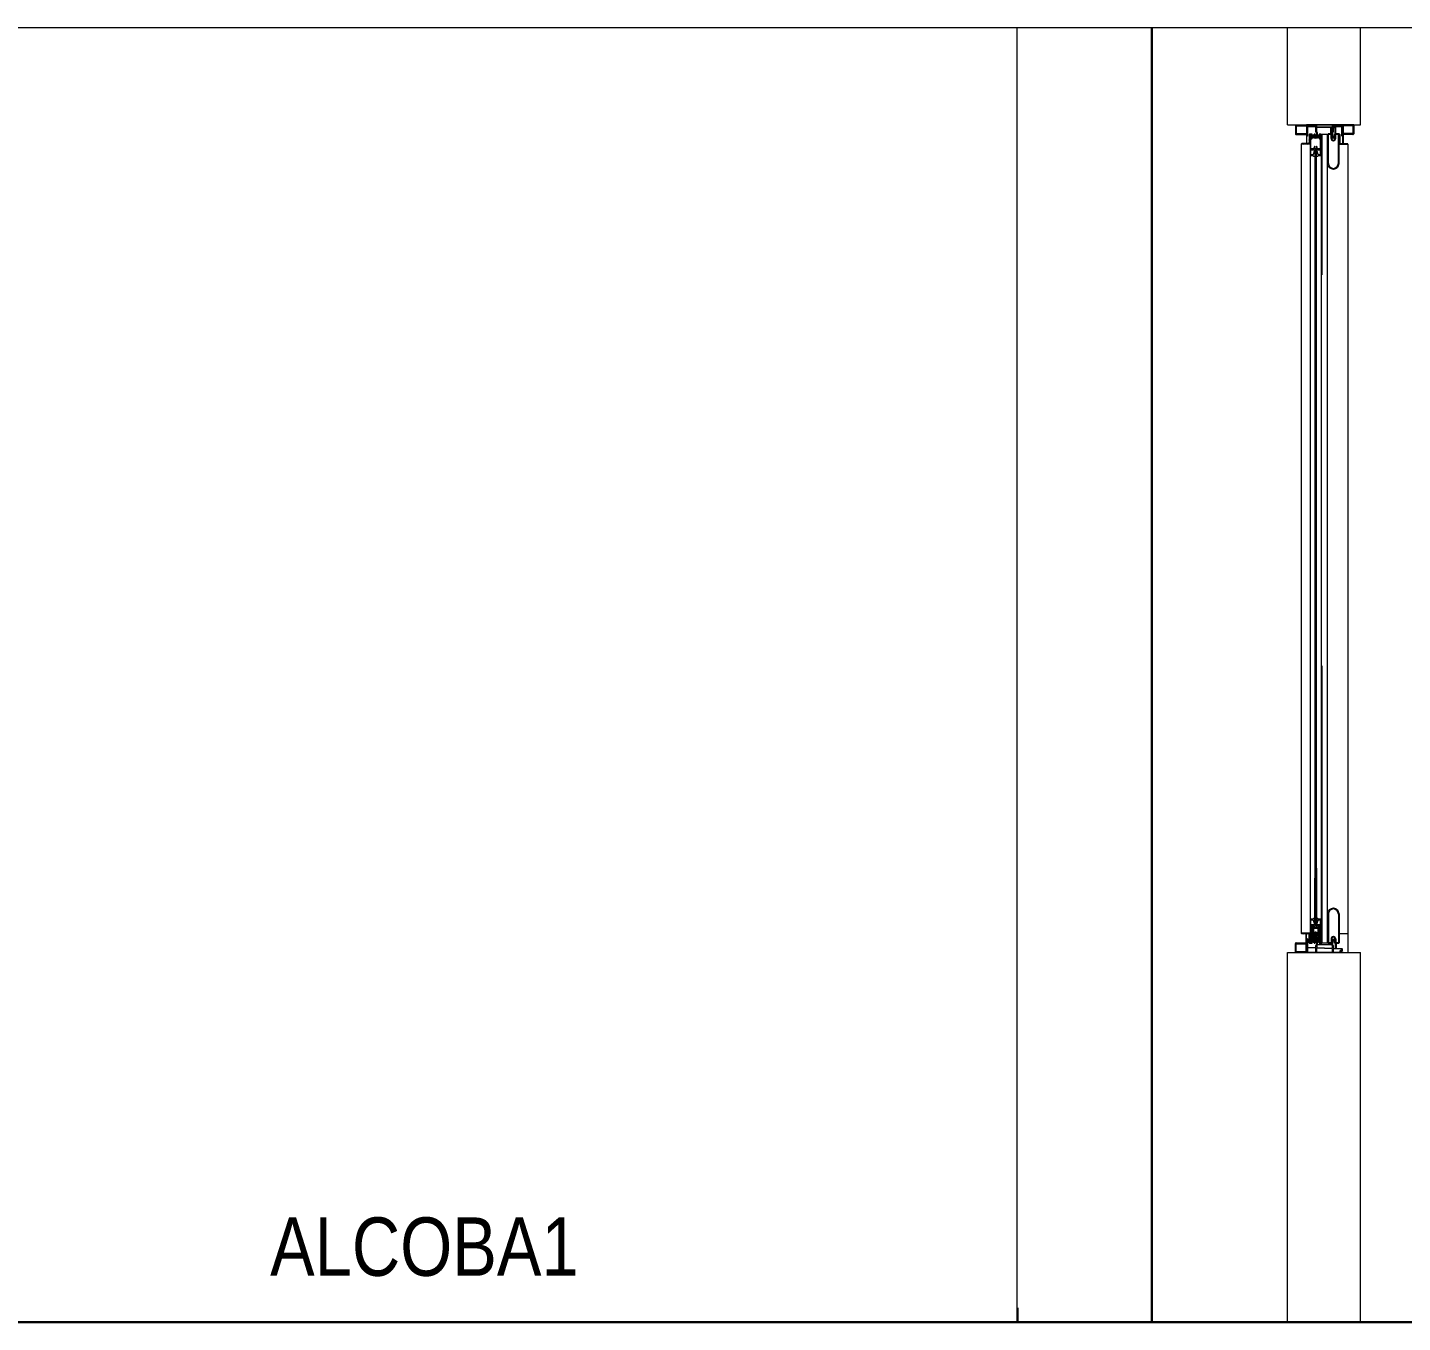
# Model space of a CAD drawing. Extents: x 1270 to 1442, y 932 to 1016.
# Drawn here: x 1431.143 to 1433.969, y 987.432 to 990.092 of the extents above; entities that cross this region are included whole.
import ezdxf

# ---------------------------------------------------------------- set-up
doc = ezdxf.new("R2010")
doc.units = 0
doc.header["$MEASUREMENT"] = 0
doc.layers.add('arquitecturapasito', color=252, linetype='Continuous', lineweight=5)
doc.layers.add('ventanas', color=4, linetype='Continuous', lineweight=9)
for name, color, linetype in [('GUIATAPA', 7, 'Continuous'), ('REFEREN', 1, 'Continuous'), ('VIDRIOS', 4, 'Continuous')]:
    doc.layers.add(name, color=color, linetype=linetype)
doc.styles.add('MtXpl_Arial_Narrow', font='')
doc.styles.get('MtXpl_Arial_Narrow').set_extended_font_data('Arial Narrow')

msp = doc.modelspace()

# ---------------------------------------------------------------- linework, layer by layer
at = {"layer": 'arquitecturapasito', "color": 252}
for p, q in [((1422.6173, 990.0923), (1436.951, 990.0923)), ((1433.1771, 987.4323), (1433.1771, 990.0923)), ((1433.4529, 987.4323), (1433.4529, 990.0923)), ((1433.455, 987.4323), (1433.455, 990.0923)), ((1433.7323, 989.8923), (1433.7323, 990.0923)), ((1433.8823, 989.8923), (1433.8823, 990.0923)), ((1433.7323, 989.8923), (1433.8823, 989.8923)), ((1433.7323, 987.4323), (1433.7323, 988.1923)), ((1433.7323, 988.1923), (1433.8823, 988.1923)), ((1433.8823, 987.4323), (1433.8823, 988.1923)), ((1433.1792, 987.4323), (1433.1792, 987.4623)), ((1422.598, 987.434), (1433.8362, 987.434)), ((1422.598, 987.434), (1436.9443, 987.434)), ((1422.7267, 987.4323), (1436.951, 987.4323))]:
    msp.add_line(p, q, dxfattribs=at)
at = {"layer": 'GUIATAPA'}
for p, q in [((1433.8158, 989.8132), (1433.8158, 989.8733)), ((1433.8226, 989.8733), (1433.8158, 989.8733)), ((1433.8226, 989.8644), (1433.8226, 989.8733)), ((1433.8376, 989.8733), (1433.8309, 989.8733)), ((1433.8309, 989.8644), (1433.8309, 989.8733)), ((1433.8376, 989.8132), (1433.8376, 989.8733)), ((1433.8158, 988.2714), (1433.8158, 988.2113)), ((1433.8376, 988.2714), (1433.8376, 988.2113)), ((1433.8226, 988.2201), (1433.8226, 988.2113)), ((1433.8309, 988.2201), (1433.8309, 988.2113)), ((1433.8226, 988.2113), (1433.8158, 988.2113)), ((1433.8376, 988.2113), (1433.8309, 988.2113))]:
    msp.add_line(p, q, dxfattribs=at)
for centre, radius, start, end in [((1433.8267, 989.8644), 0.00415, 180, 0), ((1433.8267, 989.8132), 0.0109, 180, 0), ((1433.8267, 988.2714), 0.0109, 0, 180), ((1433.8267, 988.2201), 0.00415, 0, 180)]:
    msp.add_arc(centre, radius, start, end, dxfattribs=at)
at = {"layer": 'REFEREN'}
for p, q in [((1433.7809, 989.872), (1433.7809, 989.8651)), ((1433.7817, 989.872), (1433.7809, 989.872)), ((1433.7809, 989.8651), (1433.7817, 989.8651)), ((1433.7817, 989.8651), (1433.7817, 989.872)), ((1433.7988, 989.8651), (1433.7988, 989.872)), ((1433.7988, 989.872), (1433.7996, 989.872)), ((1433.7996, 989.8651), (1433.7988, 989.8651)), ((1433.7996, 989.872), (1433.7996, 989.8651)), ((1433.7809, 988.2195), (1433.7809, 988.2126)), ((1433.7817, 988.2195), (1433.7809, 988.2195)), ((1433.7817, 988.2126), (1433.7817, 988.2195)), ((1433.7988, 988.2126), (1433.7988, 988.2195)), ((1433.7988, 988.2195), (1433.7996, 988.2195)), ((1433.7996, 988.2195), (1433.7996, 988.2126)), ((1433.7809, 988.2126), (1433.7817, 988.2126)), ((1433.7996, 988.2126), (1433.7988, 988.2126))]:
    msp.add_line(p, q, dxfattribs=at)
for centre, radius, start, end in [((1433.7841, 989.8765), 0.00597, 246.6273, 303.8996), ((1433.7841, 989.8763), 0.00597, 246.6273, 303.8996), ((1433.7841, 989.8759), 0.00597, 246.6273, 303.8996), ((1433.7842, 989.8796), 0.00977, 254.835, 288.7448), ((1433.7842, 989.8817), 0.0122, 258.1832, 285.2584), ((1433.7838, 989.8849), 0.0155, 262.2061, 283.141), ((1433.7844, 989.8907), 0.0216, 262.7637, 277.9281), ((1433.7847, 989.9351), 0.0663, 267.4255, 272.3498), ((1433.8173, 992.0041), 2.1358, 269.0443, 269.197), ((1433.7837, 989.802), 0.0663, 86.7939, 91.7169), ((1433.7841, 989.8462), 0.0218, 81.2955, 96.1858), ((1433.7836, 989.8524), 0.0153, 75.5606, 96.9965), ((1433.7842, 989.8596), 0.00798, 66.1874, 108.0388), ((1433.7841, 989.8574), 0.00979, 70.4331, 104.2887), ((1433.7841, 989.8611), 0.00597, 56.1004, 113.3727), ((1433.7841, 989.8609), 0.00597, 56.1004, 113.3727), ((1433.7841, 989.8606), 0.00597, 56.1004, 113.3727), ((1433.7964, 989.8765), 0.00597, 236.1004, 293.3727), ((1433.7964, 989.8763), 0.00597, 236.1004, 293.3727), ((1433.7964, 989.8759), 0.00597, 236.1004, 293.3727), ((1433.7962, 989.8796), 0.00977, 251.2552, 285.165), ((1433.7963, 989.8817), 0.0122, 254.7416, 281.8168), ((1433.7967, 989.8849), 0.0155, 256.859, 277.7939), ((1433.7961, 989.8907), 0.0216, 262.0719, 277.2363), ((1433.7958, 989.9351), 0.0663, 267.6502, 272.5745), ((1433.7632, 992.0041), 2.1358, 270.803, 270.9557), ((1433.7968, 989.802), 0.0663, 88.2831, 93.2061), ((1433.7964, 989.8462), 0.0218, 83.8142, 98.7045), ((1433.7969, 989.8524), 0.0153, 83.0035, 104.4394), ((1433.7963, 989.8596), 0.00798, 71.9612, 113.8126), ((1433.7964, 989.8574), 0.00979, 75.7113, 109.5669), ((1433.7964, 989.8611), 0.00597, 66.6273, 123.8996), ((1433.7964, 989.8609), 0.00597, 66.6273, 123.8996), ((1433.7964, 989.8606), 0.00597, 66.6273, 123.8996), ((1433.7841, 988.224), 0.00597, 246.6273, 303.8996), ((1433.7841, 988.2238), 0.00597, 246.6273, 303.8996), ((1433.7841, 988.2234), 0.00597, 246.6273, 303.8996), ((1433.7842, 988.2271), 0.00977, 254.835, 288.7448), ((1433.7842, 988.2292), 0.0122, 258.1832, 285.2584), ((1433.7838, 988.2324), 0.0155, 262.2061, 283.141), ((1433.7844, 988.2382), 0.0216, 262.7637, 277.9281), ((1433.7847, 988.2826), 0.0663, 267.4255, 272.3498), ((1433.8173, 990.3516), 2.1358, 269.0443, 269.197), ((1433.7837, 988.1495), 0.0663, 86.7939, 91.7169), ((1433.7841, 988.1937), 0.0218, 81.2955, 96.1858), ((1433.7836, 988.1999), 0.0153, 75.5606, 96.9965), ((1433.7842, 988.2071), 0.00798, 66.1874, 108.0388), ((1433.7841, 988.2049), 0.00979, 70.4331, 104.2887), ((1433.7841, 988.2086), 0.00597, 56.1004, 113.3727), ((1433.7841, 988.2084), 0.00597, 56.1004, 113.3727), ((1433.7841, 988.2081), 0.00597, 56.1004, 113.3727), ((1433.7964, 988.224), 0.00597, 236.1004, 293.3727), ((1433.7964, 988.2238), 0.00597, 236.1004, 293.3727), ((1433.7964, 988.2234), 0.00597, 236.1004, 293.3727), ((1433.7962, 988.2271), 0.00977, 251.2552, 285.165), ((1433.7963, 988.2292), 0.0122, 254.7416, 281.8168), ((1433.7967, 988.2324), 0.0155, 256.859, 277.7939), ((1433.7961, 988.2382), 0.0216, 262.0719, 277.2363), ((1433.7958, 988.2826), 0.0663, 267.6502, 272.5745), ((1433.7632, 990.3516), 2.1358, 270.803, 270.9557), ((1433.7968, 988.1495), 0.0663, 88.2831, 93.2061), ((1433.7964, 988.1937), 0.0218, 83.8142, 98.7045), ((1433.7969, 988.1999), 0.0153, 83.0035, 104.4394), ((1433.7963, 988.2071), 0.00798, 71.9612, 113.8126), ((1433.7964, 988.2049), 0.00979, 75.7113, 109.5669), ((1433.7964, 988.2086), 0.00597, 66.6273, 123.8996), ((1433.7964, 988.2084), 0.00597, 66.6273, 123.8996), ((1433.7964, 988.2081), 0.00597, 66.6273, 123.8996)]:
    msp.add_arc(centre, radius, start, end, dxfattribs=at)
at = {"layer": 'ventanas'}
for p, q in [((1433.7485, 989.8923), (1433.7485, 989.874)), ((1433.7485, 989.8923), (1433.7717, 989.8923)), ((1433.7505, 989.8903), (1433.7505, 989.8743)), ((1433.7505, 989.8903), (1433.7717, 989.8903)), ((1433.8465, 989.8923), (1433.7717, 989.8923)), ((1433.7717, 989.8903), (1433.7717, 989.8743)), ((1433.8217, 989.8868), (1433.8317, 989.8868)), ((1433.8217, 989.8733), (1433.8217, 989.8868)), ((1433.8234, 989.8618), (1433.8234, 989.8868)), ((1433.83, 989.8619), (1433.83, 989.8868)), ((1433.8317, 989.8733), (1433.8317, 989.8868)), ((1433.8452, 989.8923), (1433.8452, 989.8538)), ((1433.8685, 989.8923), (1433.8465, 989.8923)), ((1433.8465, 989.8903), (1433.8465, 989.8743)), ((1433.8665, 989.8903), (1433.8465, 989.8903)), ((1433.8665, 989.8903), (1433.8665, 989.8743)), ((1433.8685, 989.8923), (1433.8685, 989.874)), ((1433.7503, 989.8723), (1433.7717, 989.8723)), ((1433.7505, 989.8743), (1433.7717, 989.8743)), ((1433.7607, 989.8523), (1433.7607, 988.7814)), ((1433.7785, 989.8523), (1433.7607, 989.8523)), ((1433.7785, 989.8523), (1433.7607, 989.8523)), ((1433.776, 989.8538), (1433.7617, 989.8538)), ((1433.7717, 989.8723), (1433.7717, 989.8538)), ((1433.777, 989.8723), (1433.777, 989.8548)), ((1433.7785, 989.8733), (1433.778, 989.8733)), ((1433.779, 989.8733), (1433.7785, 989.8733)), ((1433.7785, 989.8523), (1433.7785, 989.8733)), ((1433.779, 989.8733), (1433.779, 988.7814)), ((1433.8014, 989.8733), (1433.8014, 988.7814)), ((1433.8014, 989.8733), (1433.8027, 989.8733)), ((1433.8027, 989.8733), (1433.8027, 989.7036)), ((1433.8027, 989.8733), (1433.8225, 989.8733)), ((1433.8142, 989.8733), (1433.8142, 988.7814)), ((1433.8384, 989.8733), (1433.8376, 989.8733)), ((1433.8384, 989.8733), (1433.8384, 989.8523)), ((1433.8384, 989.8733), (1433.8389, 989.8733)), ((1433.8384, 989.8523), (1433.8562, 989.8523)), ((1433.8399, 989.8723), (1433.8399, 989.8548)), ((1433.8409, 989.8538), (1433.8552, 989.8538)), ((1433.8665, 989.8743), (1433.8465, 989.8743)), ((1433.8465, 989.8723), (1433.8465, 989.8538)), ((1433.8667, 989.8723), (1433.8465, 989.8723)), ((1433.8562, 989.8523), (1433.8562, 988.7814)), ((1433.7849, 989.8293), (1433.7842, 989.8293)), ((1433.7847, 989.8306), (1433.7849, 989.8306)), ((1433.7854, 989.8301), (1433.7854, 989.8298)), ((1433.7926, 989.8383), (1433.7879, 989.8383)), ((1433.795, 989.8298), (1433.795, 989.8301)), ((1433.7955, 989.8306), (1433.7958, 989.8306)), ((1433.7962, 989.8293), (1433.7955, 989.8293)), ((1433.8027, 989.7036), (1433.8027, 989.5843)), ((1433.7607, 988.7814), (1433.7607, 988.2323)), ((1433.779, 988.7814), (1433.779, 988.3449)), ((1433.8014, 988.7814), (1433.8014, 988.3449)), ((1433.8027, 988.7814), (1433.8027, 988.2113)), ((1433.8142, 988.7814), (1433.8142, 988.2113)), ((1433.8562, 988.7814), (1433.8562, 988.1923)), ((1433.7607, 988.3449), (1433.7607, 988.2319)), ((1433.779, 988.3449), (1433.779, 988.2113)), ((1433.8014, 988.3449), (1433.8014, 988.2113)), ((1433.7849, 988.2609), (1433.7842, 988.2609)), ((1433.7847, 988.2596), (1433.7849, 988.2596)), ((1433.7854, 988.2601), (1433.7854, 988.2604)), ((1433.7926, 988.2519), (1433.7879, 988.2519)), ((1433.795, 988.2604), (1433.795, 988.2601)), ((1433.7962, 988.2609), (1433.7955, 988.2609)), ((1433.7955, 988.2596), (1433.7958, 988.2596)), ((1433.7785, 988.2323), (1433.7607, 988.2323)), ((1433.7785, 988.2323), (1433.7607, 988.2323)), ((1433.7607, 988.2323), (1433.7607, 988.2318)), ((1433.776, 988.2308), (1433.7617, 988.2308)), ((1433.7704, 988.1923), (1433.7704, 988.2308)), ((1433.7717, 988.1923), (1433.7717, 988.2308)), ((1433.777, 988.2123), (1433.777, 988.2298)), ((1433.7785, 988.2113), (1433.7785, 988.2323)), ((1433.7785, 988.2113), (1433.7785, 988.2323)), ((1433.8235, 988.219), (1433.8235, 988.2071)), ((1433.83, 988.219), (1433.83, 988.2009)), ((1433.8376, 988.2313), (1433.8562, 988.2313)), ((1433.7485, 988.1923), (1433.7485, 988.2106)), ((1433.7485, 988.1923), (1433.7704, 988.1923)), ((1433.7503, 988.2123), (1433.7704, 988.2123)), ((1433.7505, 988.1943), (1433.7505, 988.2103)), ((1433.7505, 988.2103), (1433.7704, 988.2103)), ((1433.7505, 988.1943), (1433.7704, 988.1943)), ((1433.8465, 988.1923), (1433.7704, 988.1923)), ((1433.7789, 988.2113), (1433.7777, 988.2113)), ((1433.7798, 988.2113), (1433.7777, 988.2113)), ((1433.7785, 988.2113), (1433.778, 988.2113)), ((1433.779, 988.2113), (1433.7785, 988.2113)), ((1433.7785, 988.2113), (1433.7789, 988.2113)), ((1433.7923, 988.2061), (1433.7923, 988.203)), ((1433.7934, 988.207), (1433.7924, 988.2063)), ((1433.7926, 988.2027), (1433.8244, 988.2014)), ((1433.8234, 988.2083), (1433.7936, 988.2083)), ((1433.7936, 988.2083), (1433.7936, 988.2075)), ((1433.8006, 988.2113), (1433.8027, 988.2113)), ((1433.8142, 988.2113), (1433.8027, 988.2113)), ((1433.8158, 988.2113), (1433.8142, 988.2113)), ((1433.8213, 988.2113), (1433.8213, 988.2083)), ((1433.8234, 988.2075), (1433.8234, 988.2083)), ((1433.8246, 988.2063), (1433.8236, 988.207)), ((1433.8247, 988.2017), (1433.8247, 988.2061)), ((1433.8321, 988.2113), (1433.8321, 988.2008)), ((1433.8412, 988.1923), (1433.8562, 988.1923))]:
    msp.add_line(p, q, dxfattribs=at)
at = {"layer": 'ventanas', "color": 7}
for p, q in [((1433.7719, 989.8695), (1433.7719, 989.8918)), ((1433.7724, 989.8923), (1433.7727, 989.8923)), ((1433.7732, 989.8918), (1433.7732, 989.8903)), ((1433.7732, 989.888), (1433.7732, 989.8695)), ((1433.7737, 989.8898), (1433.7903, 989.8898)), ((1433.7903, 989.8885), (1433.7737, 989.8885)), ((1433.7908, 989.8903), (1433.7908, 989.8918)), ((1433.7908, 989.8779), (1433.7908, 989.888)), ((1433.7913, 989.8923), (1433.7916, 989.8923)), ((1433.7921, 989.8918), (1433.7921, 989.8888)), ((1433.7921, 989.8865), (1433.7921, 989.8785)), ((1433.7926, 989.8883), (1433.8244, 989.8883)), ((1433.8244, 989.887), (1433.7926, 989.887)), ((1433.8249, 989.8888), (1433.8249, 989.8918)), ((1433.8249, 989.8785), (1433.8249, 989.8865)), ((1433.8254, 989.8923), (1433.8257, 989.8923)), ((1433.8262, 989.8918), (1433.8262, 989.8903)), ((1433.8262, 989.888), (1433.8262, 989.8779)), ((1433.8267, 989.8898), (1433.8432, 989.8898)), ((1433.8432, 989.8885), (1433.8267, 989.8885)), ((1433.8437, 989.8903), (1433.8437, 989.8918)), ((1433.8437, 989.8695), (1433.8437, 989.888)), ((1433.8442, 989.8923), (1433.8445, 989.8923)), ((1433.845, 989.8918), (1433.845, 989.8695)), ((1433.7727, 989.869), (1433.7724, 989.869)), ((1433.7793, 989.8728), (1433.7793, 989.8298)), ((1433.7824, 989.8733), (1433.7798, 989.8733)), ((1433.7806, 989.8653), (1433.7806, 989.8718)), ((1433.7806, 989.8438), (1433.7806, 989.8633)), ((1433.7811, 989.8723), (1433.7814, 989.8723)), ((1433.7814, 989.8648), (1433.7811, 989.8648)), ((1433.7811, 989.8638), (1433.7824, 989.8638)), ((1433.7819, 989.8718), (1433.7819, 989.8713)), ((1433.7819, 989.8658), (1433.7819, 989.8653)), ((1433.7829, 989.8713), (1433.7829, 989.8728)), ((1433.7829, 989.8643), (1433.7829, 989.8658)), ((1433.7871, 989.8651), (1433.7871, 989.8726)), ((1433.7902, 989.864), (1433.7871, 989.8651)), ((1433.7875, 989.873), (1433.788, 989.873)), ((1433.7884, 989.8726), (1433.7884, 989.8699)), ((1433.7885, 989.8695), (1433.789, 989.8691)), ((1433.7934, 989.8651), (1433.7902, 989.864)), ((1433.7919, 989.8766), (1433.7909, 989.8776)), ((1433.7915, 989.8691), (1433.7919, 989.8695)), ((1433.7921, 989.8699), (1433.7921, 989.8762)), ((1433.7922, 989.8781), (1433.7932, 989.8771)), ((1433.7934, 989.8767), (1433.7934, 989.8651)), ((1433.7975, 989.8728), (1433.7975, 989.8713)), ((1433.7975, 989.8658), (1433.7975, 989.8643)), ((1433.8006, 989.8733), (1433.798, 989.8733)), ((1433.798, 989.8638), (1433.7993, 989.8638)), ((1433.7985, 989.8713), (1433.7985, 989.8718)), ((1433.7985, 989.8653), (1433.7985, 989.8658)), ((1433.799, 989.8723), (1433.7993, 989.8723)), ((1433.7993, 989.8648), (1433.799, 989.8648)), ((1433.7998, 989.8718), (1433.7998, 989.8653)), ((1433.7998, 989.8633), (1433.7998, 989.8438)), ((1433.8011, 989.8298), (1433.8011, 989.8728)), ((1433.8236, 989.8651), (1433.8236, 989.8767)), ((1433.8267, 989.864), (1433.8236, 989.8651)), ((1433.8237, 989.8771), (1433.8247, 989.8781)), ((1433.8249, 989.8762), (1433.8249, 989.8699)), ((1433.826, 989.8776), (1433.825, 989.8766)), ((1433.825, 989.8695), (1433.8255, 989.8691)), ((1433.8299, 989.8651), (1433.8267, 989.864)), ((1433.828, 989.8691), (1433.8284, 989.8695)), ((1433.8286, 989.8699), (1433.8286, 989.8726)), ((1433.829, 989.873), (1433.8295, 989.873)), ((1433.8299, 989.8726), (1433.8299, 989.8651)), ((1433.8445, 989.869), (1433.8442, 989.869)), ((1433.7798, 989.8293), (1433.7849, 989.8293)), ((1433.7806, 989.8311), (1433.7806, 989.8408)), ((1433.7863, 989.8433), (1433.7811, 989.8433)), ((1433.7811, 989.8413), (1433.7897, 989.8413)), ((1433.7849, 989.8306), (1433.7811, 989.8306)), ((1433.7854, 989.8298), (1433.7854, 989.8301)), ((1433.7868, 989.8454), (1433.7868, 989.8437)), ((1433.7884, 989.8478), (1433.788, 989.8478)), ((1433.7881, 989.8437), (1433.7881, 989.8454)), ((1433.7918, 989.8433), (1433.7886, 989.8433)), ((1433.7901, 989.8414), (1433.7902, 989.8416)), ((1433.7902, 989.8416), (1433.7904, 989.8414)), ((1433.7907, 989.8413), (1433.7993, 989.8413)), ((1433.7924, 989.8478), (1433.7921, 989.8478)), ((1433.7923, 989.8454), (1433.7923, 989.8437)), ((1433.7936, 989.8437), (1433.7936, 989.8454)), ((1433.7993, 989.8433), (1433.7941, 989.8433)), ((1433.795, 989.8301), (1433.795, 989.8298)), ((1433.7993, 989.8306), (1433.7955, 989.8306)), ((1433.7955, 989.8293), (1433.8006, 989.8293)), ((1433.7998, 989.8408), (1433.7998, 989.8311)), ((1433.7793, 988.2604), (1433.7793, 988.2118)), ((1433.7849, 988.2609), (1433.7798, 988.2609)), ((1433.7806, 988.2494), (1433.7806, 988.2591)), ((1433.7806, 988.2458), (1433.7806, 988.2464)), ((1433.7806, 988.2213), (1433.7806, 988.2438)), ((1433.7811, 988.2596), (1433.7848, 988.2596)), ((1433.7897, 988.2489), (1433.7811, 988.2489)), ((1433.7811, 988.2469), (1433.7863, 988.2469)), ((1433.7818, 988.2453), (1433.7811, 988.2453)), ((1433.7811, 988.2443), (1433.7818, 988.2443)), ((1433.7823, 988.2447), (1433.7823, 988.2448)), ((1433.7848, 988.2596), (1433.7849, 988.2596)), ((1433.7854, 988.2601), (1433.7854, 988.2604)), ((1433.7868, 988.2464), (1433.7868, 988.2448)), ((1433.788, 988.2424), (1433.7884, 988.2424)), ((1433.7881, 988.2448), (1433.7881, 988.2464)), ((1433.7886, 988.2469), (1433.7918, 988.2469)), ((1433.7902, 988.2486), (1433.7901, 988.2488)), ((1433.7904, 988.2488), (1433.7902, 988.2486)), ((1433.7993, 988.2489), (1433.7907, 988.2489)), ((1433.7921, 988.2424), (1433.7924, 988.2424)), ((1433.7923, 988.2464), (1433.7923, 988.2448)), ((1433.7936, 988.2448), (1433.7936, 988.2464)), ((1433.7941, 988.2469), (1433.7993, 988.2469)), ((1433.795, 988.2604), (1433.795, 988.2601)), ((1433.8006, 988.2609), (1433.7955, 988.2609)), ((1433.7955, 988.2596), (1433.7993, 988.2596)), ((1433.7981, 988.2448), (1433.7981, 988.2447)), ((1433.7993, 988.2453), (1433.7986, 988.2453)), ((1433.7986, 988.2443), (1433.7993, 988.2443)), ((1433.7998, 988.2591), (1433.7998, 988.2494)), ((1433.7998, 988.2464), (1433.7998, 988.2458)), ((1433.7998, 988.2438), (1433.7998, 988.2213)), ((1433.8011, 988.2118), (1433.8011, 988.2604)), ((1433.7719, 988.1928), (1433.7719, 988.2201)), ((1433.7724, 988.2206), (1433.7727, 988.2206)), ((1433.7732, 988.2201), (1433.7732, 988.2039)), ((1433.7806, 988.2128), (1433.7806, 988.2193)), ((1433.7824, 988.2208), (1433.7811, 988.2208)), ((1433.7811, 988.2198), (1433.7814, 988.2198)), ((1433.7819, 988.2193), (1433.7819, 988.2188)), ((1433.7829, 988.2188), (1433.7829, 988.2203)), ((1433.7871, 988.2194), (1433.7902, 988.2206)), ((1433.7871, 988.212), (1433.7871, 988.2194)), ((1433.7884, 988.2146), (1433.7884, 988.212)), ((1433.789, 988.2155), (1433.7885, 988.215)), ((1433.7902, 988.2206), (1433.7934, 988.2194)), ((1433.7919, 988.215), (1433.7915, 988.2155)), ((1433.7921, 988.2083), (1433.7921, 988.2146)), ((1433.7934, 988.2194), (1433.7934, 988.2078)), ((1433.7975, 988.2203), (1433.7975, 988.2188)), ((1433.7993, 988.2208), (1433.798, 988.2208)), ((1433.7985, 988.2188), (1433.7985, 988.2193)), ((1433.799, 988.2198), (1433.7993, 988.2198)), ((1433.7998, 988.2193), (1433.7998, 988.2128)), ((1433.8236, 988.2194), (1433.8267, 988.2206)), ((1433.8236, 988.2078), (1433.8236, 988.2194)), ((1433.8249, 988.2146), (1433.8249, 988.2083)), ((1433.8255, 988.2155), (1433.825, 988.215)), ((1433.8267, 988.2206), (1433.8299, 988.2194)), ((1433.8284, 988.215), (1433.828, 988.2155)), ((1433.8286, 988.212), (1433.8286, 988.2146)), ((1433.8299, 988.2194), (1433.8299, 988.212)), ((1433.7744, 988.1923), (1433.7724, 988.1923)), ((1433.7732, 988.2016), (1433.7732, 988.1941)), ((1433.7737, 988.2034), (1433.7903, 988.2027)), ((1433.7737, 988.1936), (1433.7744, 988.1936)), ((1433.7903, 988.2014), (1433.7738, 988.2021)), ((1433.7749, 988.1931), (1433.7749, 988.1928)), ((1433.7798, 988.2113), (1433.7824, 988.2113)), ((1433.7814, 988.2123), (1433.7811, 988.2123)), ((1433.7819, 988.2133), (1433.7819, 988.2128)), ((1433.7829, 988.2118), (1433.7829, 988.2133)), ((1433.788, 988.2116), (1433.7875, 988.2116)), ((1433.7908, 988.2032), (1433.7908, 988.2066)), ((1433.7908, 988.1928), (1433.7908, 988.2009)), ((1433.7909, 988.2069), (1433.7919, 988.2079)), ((1433.7916, 988.1923), (1433.7913, 988.1923)), ((1433.7921, 988.206), (1433.7921, 988.2031)), ((1433.7921, 988.2008), (1433.7921, 988.1928)), ((1433.7932, 988.2074), (1433.7922, 988.2064)), ((1433.7926, 988.2026), (1433.8244, 988.2013)), ((1433.8244, 988.2), (1433.7926, 988.2013)), ((1433.7975, 988.2133), (1433.7975, 988.2118)), ((1433.798, 988.2113), (1433.8006, 988.2113)), ((1433.7985, 988.2128), (1433.7985, 988.2133)), ((1433.7993, 988.2123), (1433.799, 988.2123)), ((1433.8247, 988.2064), (1433.8237, 988.2074)), ((1433.8249, 988.2018), (1433.8249, 988.206)), ((1433.8249, 988.1928), (1433.8249, 988.1995)), ((1433.825, 988.2079), (1433.826, 988.2069)), ((1433.8257, 988.1923), (1433.8254, 988.1923)), ((1433.8262, 988.2066), (1433.8262, 988.2017)), ((1433.8262, 988.1994), (1433.8262, 988.1928)), ((1433.8267, 988.2012), (1433.8446, 988.2003)), ((1433.8433, 988.1989), (1433.8267, 988.1999)), ((1433.8295, 988.2116), (1433.829, 988.2116)), ((1433.8407, 988.1928), (1433.8407, 988.1961)), ((1433.8412, 988.1966), (1433.8432, 988.1966)), ((1433.8415, 988.1923), (1433.8412, 988.1923)), ((1433.842, 988.1923), (1433.842, 988.1923)), ((1433.8445, 988.1953), (1433.8425, 988.1953)), ((1433.8437, 988.1971), (1433.8437, 988.1984)), ((1433.845, 988.1998), (1433.845, 988.1958))]:
    msp.add_line(p, q, dxfattribs=at)
at = {"layer": 'ventanas', "linetype": 'Continuous'}
for p, q in [((1433.7607, 989.8524), (1433.7621, 989.8538)), ((1433.7615, 989.8523), (1433.763, 989.8538)), ((1433.7624, 989.8523), (1433.7639, 989.8538)), ((1433.7633, 989.8523), (1433.7648, 989.8538)), ((1433.7642, 989.8523), (1433.7657, 989.8538)), ((1433.7651, 989.8523), (1433.7666, 989.8538)), ((1433.7659, 989.8523), (1433.7674, 989.8538)), ((1433.7668, 989.8523), (1433.7683, 989.8538)), ((1433.7677, 989.8523), (1433.7692, 989.8538)), ((1433.7686, 989.8523), (1433.7701, 989.8538)), ((1433.7695, 989.8523), (1433.771, 989.8538)), ((1433.7704, 989.8523), (1433.7719, 989.8538)), ((1433.7712, 989.8523), (1433.7727, 989.8538)), ((1433.7721, 989.8523), (1433.7736, 989.8538)), ((1433.773, 989.8523), (1433.7745, 989.8538)), ((1433.7739, 989.8523), (1433.7754, 989.8538)), ((1433.7748, 989.8523), (1433.7763, 989.8538)), ((1433.7757, 989.8523), (1433.7785, 989.8551)), ((1433.7766, 989.8523), (1433.7785, 989.8543)), ((1433.777, 989.8722), (1433.7781, 989.8733)), ((1433.777, 989.8713), (1433.7785, 989.8728)), ((1433.777, 989.8704), (1433.7785, 989.8719)), ((1433.777, 989.8695), (1433.7785, 989.871)), ((1433.777, 989.8687), (1433.7785, 989.8702)), ((1433.777, 989.8678), (1433.7785, 989.8693)), ((1433.777, 989.8669), (1433.7785, 989.8684)), ((1433.777, 989.866), (1433.7785, 989.8675)), ((1433.777, 989.8651), (1433.7785, 989.8666)), ((1433.777, 989.8642), (1433.7785, 989.8657)), ((1433.777, 989.8634), (1433.7785, 989.8649)), ((1433.777, 989.8625), (1433.7785, 989.864)), ((1433.777, 989.8616), (1433.7785, 989.8631)), ((1433.777, 989.8607), (1433.7785, 989.8622)), ((1433.777, 989.8598), (1433.7785, 989.8613)), ((1433.777, 989.8589), (1433.7785, 989.8604)), ((1433.777, 989.8581), (1433.7785, 989.8596)), ((1433.777, 989.8572), (1433.7785, 989.8587)), ((1433.777, 989.8563), (1433.7785, 989.8578)), ((1433.777, 989.8554), (1433.7785, 989.8569)), ((1433.777, 989.8545), (1433.7785, 989.856)), ((1433.7774, 989.8523), (1433.7785, 989.8534)), ((1433.7783, 989.8523), (1433.7785, 989.8525)), ((1433.8384, 989.8726), (1433.8391, 989.8732)), ((1433.8384, 989.8717), (1433.8397, 989.8729)), ((1433.8384, 989.8708), (1433.8399, 989.8723)), ((1433.8384, 989.8699), (1433.8399, 989.8714)), ((1433.8384, 989.8691), (1433.8399, 989.8706)), ((1433.8384, 989.8682), (1433.8399, 989.8697)), ((1433.8384, 989.8673), (1433.8399, 989.8688)), ((1433.8384, 989.8664), (1433.8399, 989.8679)), ((1433.8384, 989.8655), (1433.8399, 989.867)), ((1433.8384, 989.8646), (1433.8399, 989.8661)), ((1433.8384, 989.8637), (1433.8399, 989.8652)), ((1433.8384, 989.8629), (1433.8399, 989.8644)), ((1433.8384, 989.862), (1433.8399, 989.8635)), ((1433.8384, 989.8611), (1433.8399, 989.8626)), ((1433.8384, 989.8602), (1433.8399, 989.8617)), ((1433.8384, 989.8593), (1433.8399, 989.8608)), ((1433.8384, 989.8584), (1433.8399, 989.8599)), ((1433.8384, 989.8576), (1433.8399, 989.8591)), ((1433.8384, 989.8567), (1433.8399, 989.8582)), ((1433.8384, 989.8558), (1433.8399, 989.8573)), ((1433.8384, 989.8549), (1433.8399, 989.8564)), ((1433.8384, 989.854), (1433.8399, 989.8555)), ((1433.8384, 989.8531), (1433.8399, 989.8546)), ((1433.8384, 989.8523), (1433.8402, 989.8541)), ((1433.8393, 989.8523), (1433.8408, 989.8538)), ((1433.8402, 989.8523), (1433.8417, 989.8538)), ((1433.8411, 989.8523), (1433.8426, 989.8538)), ((1433.842, 989.8523), (1433.8435, 989.8538)), ((1433.8428, 989.8523), (1433.8443, 989.8538)), ((1433.8437, 989.8523), (1433.8452, 989.8538)), ((1433.8446, 989.8523), (1433.8461, 989.8538)), ((1433.8455, 989.8523), (1433.847, 989.8538)), ((1433.8464, 989.8523), (1433.8479, 989.8538)), ((1433.8473, 989.8523), (1433.8488, 989.8538)), ((1433.8481, 989.8523), (1433.8496, 989.8538)), ((1433.849, 989.8523), (1433.8505, 989.8538)), ((1433.8499, 989.8523), (1433.8514, 989.8538)), ((1433.8508, 989.8523), (1433.8523, 989.8538)), ((1433.8517, 989.8523), (1433.8532, 989.8538)), ((1433.8526, 989.8523), (1433.8541, 989.8538)), ((1433.8534, 989.8523), (1433.8549, 989.8538)), ((1433.8543, 989.8523), (1433.8557, 989.8536)), ((1433.8552, 989.8523), (1433.8561, 989.8532)), ((1433.8561, 989.8523), (1433.8562, 989.8524)), ((1433.7607, 988.2322), (1433.7621, 988.2308)), ((1433.7615, 988.2323), (1433.763, 988.2308)), ((1433.7624, 988.2323), (1433.7639, 988.2308)), ((1433.7633, 988.2323), (1433.7648, 988.2308)), ((1433.7642, 988.2323), (1433.7657, 988.2308)), ((1433.7651, 988.2323), (1433.7666, 988.2308)), ((1433.7659, 988.2323), (1433.7674, 988.2308)), ((1433.7668, 988.2323), (1433.7683, 988.2308)), ((1433.7677, 988.2323), (1433.7692, 988.2308)), ((1433.7686, 988.2323), (1433.7701, 988.2308)), ((1433.7695, 988.2323), (1433.771, 988.2308)), ((1433.7704, 988.2323), (1433.7719, 988.2308)), ((1433.7712, 988.2323), (1433.7727, 988.2308)), ((1433.7721, 988.2323), (1433.7736, 988.2308)), ((1433.773, 988.2323), (1433.7745, 988.2308)), ((1433.7739, 988.2323), (1433.7754, 988.2308)), ((1433.7748, 988.2323), (1433.7763, 988.2307)), ((1433.7757, 988.2323), (1433.7785, 988.2294)), ((1433.7766, 988.2323), (1433.7785, 988.2303)), ((1433.777, 988.23), (1433.7785, 988.2285)), ((1433.777, 988.2291), (1433.7785, 988.2276)), ((1433.777, 988.2282), (1433.7785, 988.2267)), ((1433.777, 988.2273), (1433.7785, 988.2258)), ((1433.777, 988.2265), (1433.7785, 988.225)), ((1433.777, 988.2256), (1433.7785, 988.2241)), ((1433.777, 988.2247), (1433.7785, 988.2232)), ((1433.777, 988.2238), (1433.7785, 988.2223)), ((1433.777, 988.2229), (1433.7785, 988.2214)), ((1433.777, 988.222), (1433.7785, 988.2205)), ((1433.777, 988.2212), (1433.7785, 988.2197)), ((1433.777, 988.2203), (1433.7785, 988.2188)), ((1433.777, 988.2194), (1433.7785, 988.2179)), ((1433.777, 988.2185), (1433.7785, 988.217)), ((1433.777, 988.2176), (1433.7785, 988.2161)), ((1433.777, 988.2167), (1433.7785, 988.2152)), ((1433.777, 988.2159), (1433.7785, 988.2144)), ((1433.777, 988.215), (1433.7785, 988.2135)), ((1433.777, 988.2141), (1433.7785, 988.2126)), ((1433.7774, 988.2323), (1433.7785, 988.2311)), ((1433.7783, 988.2323), (1433.7785, 988.232)), ((1433.777, 988.2132), (1433.7785, 988.2117)), ((1433.777, 988.2123), (1433.7781, 988.2113))]:
    msp.add_line(p, q, dxfattribs=at)
at = {"layer": 'ventanas', "color": 4}
for p, q in [((1433.7882, 989.8373), (1433.7882, 988.7814)), ((1433.7892, 989.7036), (1433.7892, 989.838)), ((1433.7902, 988.7814), (1433.7902, 989.8383)), ((1433.7912, 989.7036), (1433.7912, 989.8381)), ((1433.7922, 988.7814), (1433.7922, 989.8373)), ((1433.7892, 989.7036), (1433.7892, 989.5843)), ((1433.7912, 989.7036), (1433.7912, 989.5843)), ((1433.7882, 988.7814), (1433.7882, 988.3449)), ((1433.7892, 988.7814), (1433.7892, 988.2535)), ((1433.7902, 988.3449), (1433.7902, 988.7814)), ((1433.7912, 988.7814), (1433.7912, 988.2535)), ((1433.7922, 988.3656), (1433.7922, 988.7814)), ((1433.7922, 988.3656), (1433.7922, 988.2542)), ((1433.7882, 988.2542), (1433.7882, 988.3449)), ((1433.7902, 988.3449), (1433.7902, 988.2533))]:
    msp.add_line(p, q, dxfattribs=at)
at = {"layer": 'ventanas', "color": 7}
for centre, radius, start, end in [((1433.7724, 989.8918), 0.0005, 90, 180), ((1433.7727, 989.8918), 0.0005, 0, 90), ((1433.7737, 989.8903), 0.0005, 180, 270), ((1433.7737, 989.888), 0.0005, 90, 180), ((1433.7903, 989.8903), 0.0005, 270, 360), ((1433.7903, 989.888), 0.0005, 0, 90), ((1433.7913, 989.8918), 0.0005, 90, 180), ((1433.7916, 989.8918), 0.0005, 0, 90), ((1433.7926, 989.8888), 0.0005, 180, 270), ((1433.7926, 989.8865), 0.0005, 90, 180), ((1433.8244, 989.8888), 0.0005, 270, 360), ((1433.8244, 989.8865), 0.0005, 0, 90), ((1433.8254, 989.8918), 0.0005, 90, 180), ((1433.8257, 989.8918), 0.0005, 0, 90), ((1433.8267, 989.8903), 0.0005, 180, 270), ((1433.8267, 989.888), 0.0005, 90, 180), ((1433.8432, 989.8903), 0.0005, 270, 360), ((1433.8432, 989.888), 0.0005, 0, 90), ((1433.8442, 989.8918), 0.0005, 90, 180), ((1433.8445, 989.8918), 0.0005, 0, 90), ((1433.7724, 989.8695), 0.0005, 180, 270), ((1433.7727, 989.8695), 0.0005, 270, 0), ((1433.7798, 989.8728), 0.0005, 90, 180), ((1433.7811, 989.8718), 0.0005, 90, 180), ((1433.7811, 989.8653), 0.0005, 180, 270), ((1433.7811, 989.8633), 0.0005, 90, 180), ((1433.7814, 989.8718), 0.0005, 0, 90), ((1433.7814, 989.8653), 0.0005, 270, 0), ((1433.7824, 989.8713), 0.0005, 180, 0), ((1433.7824, 989.8658), 0.0005, 0, 180), ((1433.7824, 989.8728), 0.0005, 0, 90), ((1433.7824, 989.8643), 0.0005, 270, 0), ((1433.7875, 989.8726), 0.0004, 90, 180), ((1433.788, 989.8726), 0.0004, 360, 90), ((1433.7889, 989.8699), 0.0005, 180, 225), ((1433.7902, 989.8673), 0.00185, 132.409, 47.591), ((1433.7888, 989.8688), 0.0003, 312.409, 45), ((1433.7913, 989.8779), 0.0005, 180, 225), ((1433.7917, 989.8688), 0.0003, 135, 227.591), ((1433.7916, 989.8762), 0.0005, 360, 45), ((1433.7916, 989.8699), 0.0005, 315, 0), ((1433.7926, 989.8785), 0.0005, 180, 225), ((1433.7929, 989.8767), 0.0005, 0, 45), ((1433.798, 989.8728), 0.0005, 90, 180), ((1433.798, 989.8713), 0.0005, 180, 0), ((1433.798, 989.8658), 0.0005, 0, 180), ((1433.798, 989.8643), 0.0005, 180, 270), ((1433.799, 989.8718), 0.0005, 90, 180), ((1433.799, 989.8653), 0.0005, 180, 270), ((1433.7993, 989.8718), 0.0005, 360, 90), ((1433.7993, 989.8653), 0.0005, 270, 0), ((1433.7993, 989.8633), 0.0005, 0, 90), ((1433.8006, 989.8728), 0.0005, 0, 90), ((1433.8241, 989.8767), 0.0005, 135, 180), ((1433.8244, 989.8785), 0.0005, 315, 360), ((1433.8254, 989.8762), 0.0005, 135, 180), ((1433.8254, 989.8699), 0.0005, 180, 225), ((1433.8267, 989.8673), 0.00185, 132.409, 47.591), ((1433.8253, 989.8688), 0.0003, 312.409, 45), ((1433.8257, 989.8779), 0.0005, 315, 0), ((1433.8282, 989.8688), 0.0003, 135, 227.591), ((1433.8281, 989.8699), 0.0005, 315, 360), ((1433.829, 989.8726), 0.0004, 90, 180), ((1433.8295, 989.8726), 0.0004, 360, 90), ((1433.8442, 989.8695), 0.0005, 180, 270), ((1433.8445, 989.8695), 0.0005, 270, 0), ((1433.7798, 989.8298), 0.0005, 180, 270), ((1433.7811, 989.8438), 0.0005, 180, 270), ((1433.7811, 989.8408), 0.0005, 90, 180), ((1433.7811, 989.8311), 0.0005, 180, 270), ((1433.7849, 989.8301), 0.0005, 0, 90), ((1433.7849, 989.8298), 0.0005, 270, 360), ((1433.7863, 989.8437), 0.00049, 270, 0), ((1433.7902, 989.8454), 0.0034, 139.0673, 180), ((1433.788, 989.8473), 0.0005, 90, 139.0673), ((1433.7902, 989.8454), 0.0021, 133.9694, 180), ((1433.7886, 989.8437), 0.00049, 180, 270), ((1433.7884, 989.8472), 0.000517, 313.9694, 90), ((1433.7897, 989.8418), 0.0005, 270, 314.5721), ((1433.7907, 989.8418), 0.0005, 225.4279, 270), ((1433.7921, 989.8472), 0.000517, 90, 226.0306), ((1433.7902, 989.8454), 0.0021, 0, 46.0306), ((1433.7918, 989.8437), 0.00049, 270, 0), ((1433.7924, 989.8473), 0.0005, 40.9327, 90), ((1433.7902, 989.8454), 0.0034, 360, 40.9327), ((1433.7941, 989.8437), 0.00049, 180, 270), ((1433.7955, 989.8301), 0.0005, 90, 180), ((1433.7955, 989.8298), 0.0005, 180, 270), ((1433.7993, 989.8438), 0.0005, 270, 0), ((1433.7993, 989.8408), 0.0005, 360, 90), ((1433.7993, 989.8311), 0.0005, 270, 0), ((1433.8006, 989.8298), 0.0005, 270, 360), ((1433.7798, 988.2604), 0.0005, 90, 180), ((1433.7811, 988.2591), 0.0005, 90, 180), ((1433.7811, 988.2494), 0.0005, 180, 270), ((1433.7811, 988.2464), 0.0005, 90, 180), ((1433.7811, 988.2458), 0.0005, 180, 270), ((1433.7811, 988.2438), 0.00049, 90, 180), ((1433.7818, 988.2448), 0.0005, 0, 90), ((1433.7818, 988.2447), 0.00049, 270, 0), ((1433.7849, 988.2604), 0.0005, 0, 90), ((1433.7849, 988.2601), 0.0005, 270, 360), ((1433.7863, 988.2464), 0.00049, 0, 90), ((1433.7902, 988.2448), 0.0034, 180, 220.9327), ((1433.788, 988.2429), 0.0005, 220.9327, 270), ((1433.7886, 988.2464), 0.00049, 90, 180), ((1433.7902, 988.2448), 0.0021, 180, 226.0306), ((1433.7884, 988.2429), 0.000517, 270, 46.0306), ((1433.7897, 988.2484), 0.0005, 45.4279, 90), ((1433.7907, 988.2484), 0.0005, 90, 134.5721), ((1433.7921, 988.2429), 0.000517, 133.9694, 270), ((1433.7902, 988.2448), 0.0021, 313.9694, 360), ((1433.7918, 988.2464), 0.00049, 0, 90), ((1433.7924, 988.2429), 0.0005, 270, 319.0673), ((1433.7902, 988.2448), 0.0034, 319.0673, 0), ((1433.7941, 988.2464), 0.00049, 90, 180), ((1433.7955, 988.2604), 0.0005, 90, 180), ((1433.7955, 988.2601), 0.0005, 180, 270), ((1433.7986, 988.2448), 0.0005, 90, 180), ((1433.7986, 988.2447), 0.00049, 180, 270), ((1433.7993, 988.2591), 0.0005, 360, 90), ((1433.7993, 988.2494), 0.0005, 270, 0), ((1433.7993, 988.2464), 0.0005, 360, 90), ((1433.7993, 988.2458), 0.0005, 270, 0), ((1433.7993, 988.2438), 0.00049, 0, 90), ((1433.8006, 988.2604), 0.0005, 0, 90), ((1433.7724, 988.2201), 0.0005, 90, 180), ((1433.7727, 988.2201), 0.0005, 0, 90), ((1433.7811, 988.2213), 0.0005, 180, 270), ((1433.7811, 988.2193), 0.0005, 90, 180), ((1433.7814, 988.2193), 0.0005, 0, 90), ((1433.7824, 988.2188), 0.0005, 180, 0), ((1433.7824, 988.2133), 0.0005, 0, 180), ((1433.7824, 988.2203), 0.0005, 0, 90), ((1433.7902, 988.2173), 0.00185, 312.409, 227.591), ((1433.7889, 988.2146), 0.0005, 135, 180), ((1433.7888, 988.2157), 0.0003, 315, 47.591), ((1433.7917, 988.2157), 0.0003, 132.409, 225), ((1433.7916, 988.2146), 0.0005, 360, 45), ((1433.798, 988.2203), 0.0005, 90, 180), ((1433.798, 988.2188), 0.0005, 180, 0), ((1433.798, 988.2133), 0.0005, 0, 180), ((1433.799, 988.2193), 0.0005, 90, 180), ((1433.7993, 988.2213), 0.0005, 270, 0), ((1433.7993, 988.2193), 0.0005, 0, 90), ((1433.8267, 988.2173), 0.00185, 312.409, 227.591), ((1433.8254, 988.2146), 0.0005, 135, 180), ((1433.8253, 988.2157), 0.0003, 315, 47.591), ((1433.8282, 988.2157), 0.0003, 132.409, 225), ((1433.8281, 988.2146), 0.0005, 0, 45), ((1433.7724, 988.1928), 0.0005, 180, 270), ((1433.7737, 988.2039), 0.0005, 180, 267.6577), ((1433.7737, 988.2016), 0.0005, 87.6577, 180), ((1433.7737, 988.1941), 0.0005, 180, 270), ((1433.7744, 988.1931), 0.0005, 0, 90), ((1433.7744, 988.1928), 0.0005, 270, 360), ((1433.7798, 988.2118), 0.0005, 180, 270), ((1433.7811, 988.2128), 0.0005, 180, 270), ((1433.7814, 988.2128), 0.0005, 270, 360), ((1433.7824, 988.2118), 0.0005, 270, 0), ((1433.7875, 988.212), 0.0004, 180, 270), ((1433.788, 988.212), 0.0004, 270, 0), ((1433.7903, 988.2032), 0.0005, 267.6577, 0), ((1433.7903, 988.2009), 0.0005, 0, 87.6577), ((1433.7913, 988.2066), 0.0005, 135, 180), ((1433.7913, 988.1928), 0.0005, 180, 270), ((1433.7916, 988.1928), 0.0005, 270, 0), ((1433.7916, 988.2083), 0.0005, 315, 0), ((1433.7926, 988.206), 0.0005, 135, 180), ((1433.7926, 988.2031), 0.0005, 180, 267.6577), ((1433.7926, 988.2008), 0.0005, 87.6577, 180), ((1433.7929, 988.2078), 0.0005, 315, 360), ((1433.798, 988.2118), 0.0005, 180, 270), ((1433.799, 988.2128), 0.0005, 180, 270), ((1433.7993, 988.2128), 0.0005, 270, 0), ((1433.8006, 988.2118), 0.0005, 270, 0), ((1433.8241, 988.2078), 0.0005, 180, 225), ((1433.8244, 988.2018), 0.0005, 267.6577, 0), ((1433.8244, 988.1995), 0.0005, 0, 87.6577), ((1433.8244, 988.206), 0.0005, 360, 45), ((1433.8254, 988.2083), 0.0005, 180, 225), ((1433.8254, 988.1928), 0.0005, 180, 270), ((1433.8257, 988.1928), 0.0005, 270, 0), ((1433.8257, 988.2066), 0.0005, 360, 45), ((1433.8267, 988.2017), 0.0005, 180, 267.025), ((1433.8267, 988.1994), 0.0005, 86.3116, 180), ((1433.829, 988.212), 0.0004, 180, 270), ((1433.8295, 988.212), 0.0004, 270, 0), ((1433.8412, 988.1961), 0.0005, 90, 180), ((1433.8412, 988.1928), 0.0005, 180, 270), ((1433.8436, 988.1935), 0.00204, 122.4165, 218.6589), ((1433.8432, 988.1971), 0.0005, 270, 0), ((1433.8432, 988.1984), 0.0005, 0, 86.3116), ((1433.8445, 988.1958), 0.0005, 270, 0), ((1433.8445, 988.1998), 0.0005, 0, 87.025)]:
    msp.add_arc(centre, radius, start, end, dxfattribs=at)
at = {"layer": 'ventanas'}
for centre, radius, start, end in [((1433.7504, 989.8742), 0.00191, 173.8359, 273.0344), ((1433.7618, 989.8526), 0.00112, 92.4486, 200.1712), ((1433.776, 989.8548), 0.001, 270, 0), ((1433.7784, 989.8719), 0.00136, 103.6839, 166.3161), ((1433.8389, 989.8723), 0.001, 0, 90), ((1433.8409, 989.8548), 0.001, 180, 270), ((1433.8551, 989.8526), 0.0012, 345.1862, 82.1939), ((1433.8666, 989.8742), 0.00191, 266.9656, 6.1641), ((1433.7889, 989.8335), 0.00626, 222.5068, 264.3631), ((1433.7408, 989.8512), 0.0485, 334.8674, 344.0172), ((1433.7849, 989.8301), 0.0005, 0, 89.6311), ((1433.7849, 989.8298), 0.0005, 270, 360), ((1433.7879, 989.8378), 0.0005, 90, 174.3462), ((1433.7916, 989.8335), 0.00626, 275.6369, 317.4932), ((1433.7926, 989.8378), 0.0005, 5.6538, 90), ((1433.8397, 989.8512), 0.0485, 195.9828, 205.1326), ((1433.7955, 989.8301), 0.000499, 90.2799, 179.911), ((1433.7955, 989.8298), 0.0005, 180, 270), ((1433.7889, 988.2567), 0.00626, 95.6369, 137.4932), ((1433.7408, 988.239), 0.0485, 15.9828, 25.1326), ((1433.7849, 988.2604), 0.0005, 0, 90), ((1433.7849, 988.2601), 0.0005, 270.3689, 360), ((1433.7879, 988.2524), 0.0005, 185.6538, 270), ((1433.7916, 988.2567), 0.00626, 42.5068, 84.3631), ((1433.7926, 988.2524), 0.0005, 270, 354.3462), ((1433.8397, 988.239), 0.0485, 154.8674, 164.0172), ((1433.7955, 988.2604), 0.0005, 90, 180), ((1433.7955, 988.2601), 0.000499, 180.089, 269.7201), ((1433.7617, 988.2318), 0.001, 180, 270), ((1433.776, 988.2298), 0.001, 0, 90), ((1433.8203, 988.224), 0.00597, 291.8218, 303.8996), ((1433.8203, 988.2238), 0.00597, 291.8218, 303.8996), ((1433.8203, 988.2235), 0.00597, 291.8218, 303.8996), ((1433.8205, 988.2271), 0.00977, 281.9899, 288.7448), ((1433.8204, 988.2293), 0.0122, 279.9024, 285.2584), ((1433.82, 988.2325), 0.0155, 279.1683, 283.141), ((1433.8207, 988.2382), 0.0216, 274.9622, 277.9281), ((1433.8209, 988.2827), 0.0663, 271.3898, 272.3498), ((1433.8536, 990.3517), 2.1358, 269.1673, 269.197), ((1433.8199, 988.1495), 0.0663, 86.7939, 87.754), ((1433.8203, 988.1937), 0.0218, 81.2955, 84.2333), ((1433.8198, 988.1999), 0.0153, 75.5606, 79.8039), ((1433.8204, 988.2071), 0.00798, 66.1874, 74.6505), ((1433.8204, 988.205), 0.00979, 70.4331, 77.2009), ((1433.8203, 988.2087), 0.00597, 56.1004, 68.1782), ((1433.8203, 988.2084), 0.00597, 56.1004, 68.1782), ((1433.8203, 988.2081), 0.00597, 56.1004, 68.1782), ((1433.8332, 988.224), 0.00597, 236.1004, 248.1782), ((1433.8332, 988.2238), 0.00597, 236.1004, 248.1782), ((1433.8332, 988.2235), 0.00597, 236.1004, 248.1782), ((1433.833, 988.2271), 0.00977, 251.2552, 258.0101), ((1433.833, 988.2293), 0.0122, 254.7416, 260.0976), ((1433.8328, 988.2382), 0.0216, 262.0719, 265.0378), ((1433.8326, 988.2827), 0.0663, 267.6502, 268.6102), ((1433.7999, 990.3517), 2.1358, 270.803, 270.8327), ((1433.8335, 988.1495), 0.0663, 92.246, 93.2061), ((1433.8331, 988.1937), 0.0218, 95.7667, 98.7045), ((1433.8337, 988.1999), 0.0153, 100.1961, 104.4394), ((1433.8331, 988.2071), 0.00798, 105.3495, 113.8126), ((1433.8331, 988.205), 0.00979, 102.7991, 109.5669), ((1433.8332, 988.2087), 0.00597, 111.8218, 123.8996), ((1433.8332, 988.2084), 0.00597, 111.8218, 123.8996), ((1433.8332, 988.2081), 0.00597, 111.8218, 123.8996), ((1433.8334, 988.2325), 0.0155, 256.859, 260.8317), ((1433.7504, 988.2104), 0.00191, 86.9656, 186.1641), ((1433.778, 988.2123), 0.001, 180, 270), ((1433.7926, 988.2061), 0.0003, 135, 180), ((1433.7926, 988.203), 0.0003, 180, 267.6577), ((1433.7929, 988.2075), 0.0007, 315, 360), ((1433.8241, 988.2075), 0.0007, 180, 225), ((1433.8244, 988.2017), 0.0003, 267.6577, 0), ((1433.8244, 988.2061), 0.0003, 0, 45)]:
    msp.add_arc(centre, radius, start, end, dxfattribs=at)
at = {"layer": 'ventanas', "color": 4}
for centre, start, end in [((1433.7902, 989.8357), 37.6612, 142.4595), ((1433.7902, 988.2558), 217.5405, 322.3388)]:
    msp.add_arc(centre, 0.00252, start, end, dxfattribs=at)
at = {"layer": 'ventanas'}
msp.add_solid([(1433.7723, 988.2028), (1433.7723, 988.2033), (1433.7738, 988.2031)], dxfattribs=at)
at = {"layer": 'VIDRIOS', "color": 4}
for p, q in [((1433.7807, 988.2436), (1433.7807, 988.2215)), ((1433.7832, 988.2441), (1433.7812, 988.2441)), ((1433.7837, 988.2427), (1433.7837, 988.2436)), ((1433.7962, 988.2422), (1433.7842, 988.2422)), ((1433.7852, 988.2422), (1433.7852, 988.2229)), ((1433.7952, 988.2422), (1433.7952, 988.2229)), ((1433.7967, 988.2436), (1433.7967, 988.2427)), ((1433.7992, 988.2441), (1433.7972, 988.2441)), ((1433.7997, 988.2215), (1433.7997, 988.2436)), ((1433.7812, 988.221), (1433.7832, 988.221)), ((1433.7837, 988.2215), (1433.7837, 988.2224)), ((1433.7842, 988.2229), (1433.7962, 988.2229)), ((1433.786, 988.2229), (1433.786, 988.2197)), ((1433.7867, 988.2192), (1433.7901, 988.2205)), ((1433.7902, 988.2322), (1433.7882, 988.231)), ((1433.7882, 988.231), (1433.7882, 988.2287)), ((1433.7882, 988.2287), (1433.7902, 988.2276)), ((1433.7922, 988.231), (1433.7902, 988.2322)), ((1433.7902, 988.2276), (1433.7922, 988.2287)), ((1433.7902, 988.2229), (1433.7902, 988.2205)), ((1433.7902, 988.2229), (1433.7902, 988.2205)), ((1433.7904, 988.2205), (1433.7938, 988.2192)), ((1433.7922, 988.2287), (1433.7922, 988.231)), ((1433.7945, 988.2197), (1433.7945, 988.2229)), ((1433.7967, 988.2224), (1433.7967, 988.2215)), ((1433.7972, 988.221), (1433.7992, 988.221))]:
    msp.add_line(p, q, dxfattribs=at)
msp.add_circle((1433.7902, 988.2299), 0.004, dxfattribs=at)
for centre, start, end in [((1433.7812, 988.2436), 90, 180), ((1433.7832, 988.2436), 0, 90), ((1433.7842, 988.2427), 180, 270), ((1433.7962, 988.2427), 270, 0), ((1433.7972, 988.2436), 90, 180), ((1433.7992, 988.2436), 0, 90), ((1433.7812, 988.2215), 180, 270), ((1433.7832, 988.2215), 270, 0), ((1433.7842, 988.2224), 90, 180), ((1433.7865, 988.2197), 180, 290.2041), ((1433.7902, 988.22), 69.7959, 110.2041), ((1433.794, 988.2197), 249.7959, 0), ((1433.7962, 988.2224), 0, 90), ((1433.7972, 988.2215), 180, 270), ((1433.7992, 988.2215), 270, 0)]:
    msp.add_arc(centre, 0.0005, start, end, dxfattribs=at)

# ---------------------------------------------------------------- texts
at = {"layer": 'arquitecturapasito', "color": 252, "style": 'MtXpl_Arial_Narrow'}
msp.add_text('ALCOBA1', height=0.12, dxfattribs=at).set_placement((1431.6419, 987.5281))

doc.saveas('drawing.dxf')
